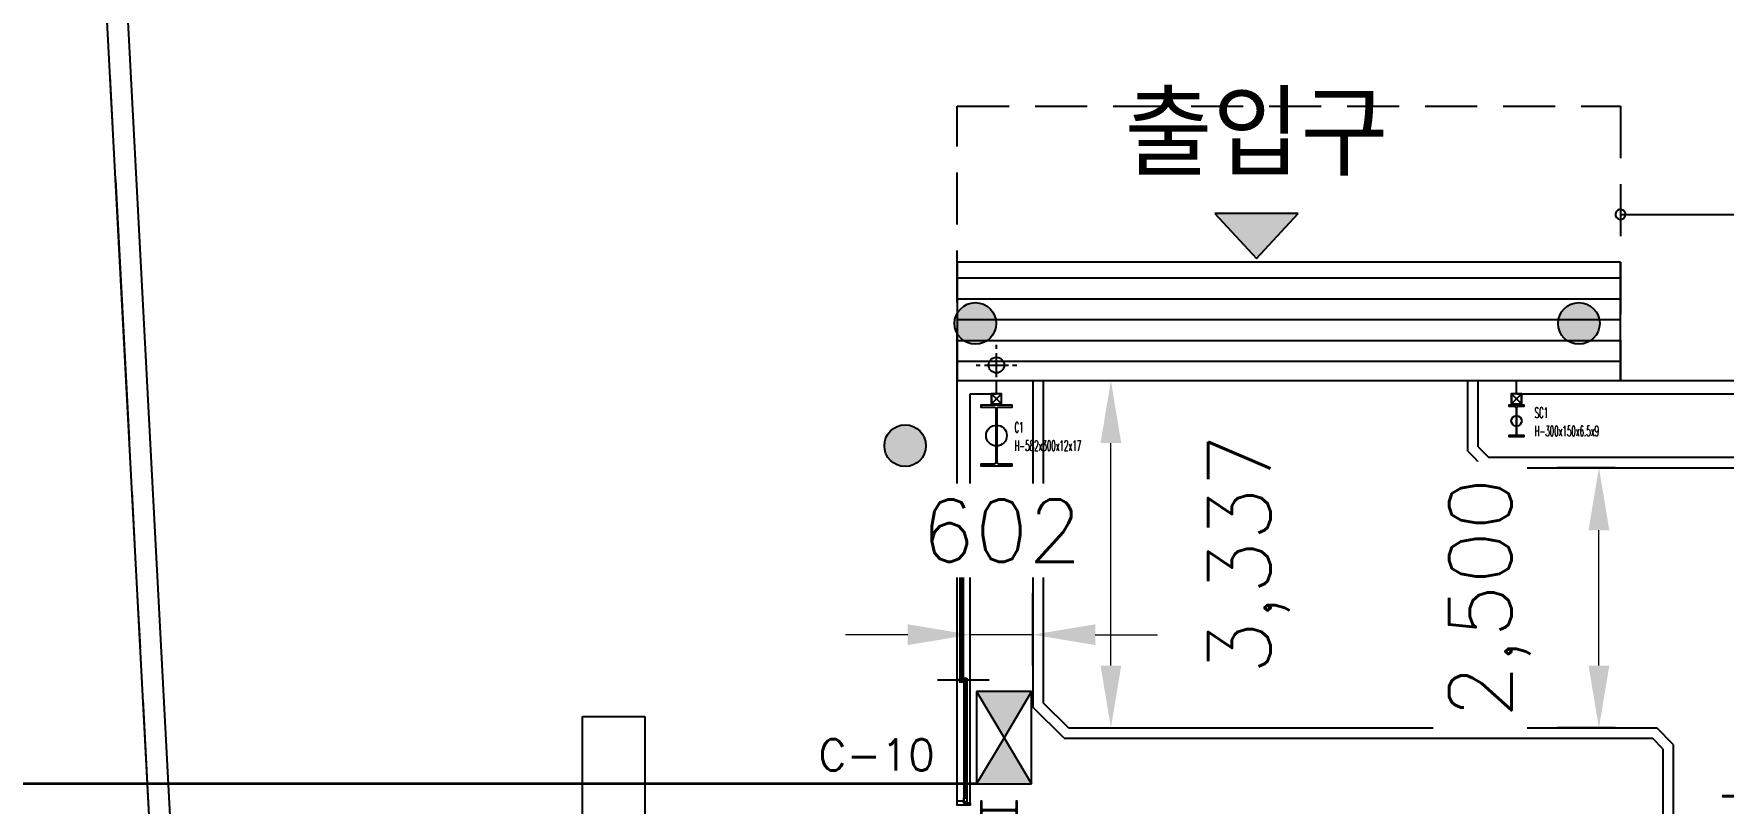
# Model space of a CAD drawing. Header units: millimetres. Extents: x 10462777 to 22643323, y 453826 to 1389191.
# Drawn here: x 11216876 to 11233119, y 611766 to 619159 of the extents above; entities that cross this region are included whole.
import ezdxf
from ezdxf.enums import TextEntityAlignment as Align

# ---------------------------------------------------------------- set-up
doc = ezdxf.new("R2010")
doc.units = ezdxf.units.MM
doc.header["$LTSCALE"] = 200
doc.header["$MEASUREMENT"] = 0
doc.header["$PDMODE"] = 35
doc.header["$PDSIZE"] = -5
doc.linetypes.add('HIDDEN', pattern=[3.75, 2.5, -1.25])
doc.linetypes.add('PHANTOM', pattern=[2.5, 1.25, -0.25, 0.25, -0.25, 0.25, -0.25])
doc.layers.get('0').update_dxf_attribs({"linetype": 'CONTINUOUS'})
doc.layers.get('DEFPOINTS').update_dxf_attribs({"linetype": 'CONTINUOUS'})
doc.layers.add('AM_5', color=3, linetype='CONTINUOUS', lineweight=15)
doc.layers.add('AM_8', color=1, linetype='CONTINUOUS', lineweight=15)
for name, color, linetype in [('COL', 2, 'CONTINUOUS'), ('E1', 4, 'CONTINUOUS'), ('ext', 4, 'CONTINUOUS'), ('HAT', 5, 'CONTINUOUS'), ('HATCH', 8, 'CONTINUOUS'), ('lea', 7, 'CONTINUOUS'), ('panel', 4, 'CONTINUOUS'), ('PIPE', 4, 'CONTINUOUS'), ('RXSYMBOL', 7, 'CONTINUOUS'), ('SAD', 8, 'CONTINUOUS'), ('TEXT', 7, 'CONTINUOUS'), ('up', 7, 'HIDDEN'), ('win', 6, 'CONTINUOUS'), ('대지경계', 2, 'CONTINUOUS')]:
    doc.layers.add(name, color=color, linetype=linetype)
doc.layers.add('No_Print', color=153, linetype='CONTINUOUS', plot=False)
doc.styles.add('HYwulM', font='txt.shx ', dxfattribs={"bigfont": ' whgtxt.shx'})
doc.styles.add('HY울릉도L', font='txt.shx ', dxfattribs={"bigfont": ' whgtxt.shx'})
doc.styles.add('굴림', font='txt.shx ', dxfattribs={"bigfont": ' whgtxt.shx'})
doc.dimstyles.new('200$0', dxfattribs={"dimscale": 200, "dimtxt": 7, "dimasz": 1, "dimexe": 2, "dimexo": 2, "dimgap": 1, "dimtad": 1, "dimdec": 0, "dimdsep": 46, "dimlunit": 6, "dimtxsty": '굴림', "dimblk": 'DIMDOT', "dimcen": 1, "dimclrd": 4, "dimclre": 4, "dimclrt": 4, "dimadec": 0, "dimazin": 0, "dimtfac": 1, "dimtdec": 0, "dimtmove": 2, "dimatfit": 3, "dimldrblk": 'DIMDOT', "dimfxl": 1, "dimtolj": 1, "dimtzin": 0, "dimlwd": -1, "dimarcsym": 0})

# ---------------------------------------------------------------- blocks, each defined once
blk = doc.blocks.new('*D327')
at = {"layer": 'AM_5', "color": 4, "linetype": 'ByBlock', "lineweight": -2, "transparency": 16777216}
for p, q in [((11232079, 614989), (11231524, 614989)), ((11232079, 612489), (11231524, 612489))]:
    blk.add_line(p, q, dxfattribs=at)
at = {"layer": 'AM_5', "color": 4, "linetype": 'ByBlock', "transparency": 16777216}
blk.add_line((11231924, 613089), (11231924, 614389), dxfattribs=at)
at = {"layer": 'AM_5', "color": 4, "transparency": 16777216}
for points in [[(11231824, 614389), (11232024, 614389), (11231924, 614989)], [(11231824, 613089), (11232024, 613089), (11231924, 612489)]]:
    blk.add_solid(points, dxfattribs=at)
at = {"layer": 'DEFPOINTS', "color": 0, "transparency": 16777216}
for p in [(11231924, 614989), (11232479, 614989), (11232479, 612489)]:
    blk.add_point(p, dxfattribs=at)
at = {"layer": 'AM_5', "color": 4, "transparency": 16777216, "insert": (11230874, 613739), "char_height": 600, "attachment_point": 5, "rotation": 90, "style": '굴림', "bg_fill": 3, "box_fill_scale": 1.25, "bg_fill_color": 256, "bg_fill_true_color": 13158600, "bg_fill_transparency": 0}
blk.add_mtext('\\A1;2,500', dxfattribs=at)
blk = doc.blocks.new('DIMDOT')
at = {"color": 4}
blk.add_line((-2, 0), (2, 0), dxfattribs=at)
at = {"color": 7}
for radius in [0.5, 0.25]:
    blk.add_circle((0, 0), radius, dxfattribs=at)
blk = doc.blocks.new('*D328')
at = {"layer": 'AM_5', "color": 4, "linetype": 'ByBlock', "lineweight": -2, "transparency": 16777216}
for p, q in [((11232638, 611931), (11232638, 610492)), ((11235638, 611931), (11235638, 610492))]:
    blk.add_line(p, q, dxfattribs=at)
at = {"layer": 'AM_5', "color": 4, "linetype": 'ByBlock', "transparency": 16777216}
blk.add_line((11233238, 610892), (11235038, 610892), dxfattribs=at)
at = {"layer": 'AM_5', "color": 4, "transparency": 16777216}
for points in [[(11233238, 610992), (11233238, 610792), (11232638, 610892)], [(11235038, 610992), (11235038, 610792), (11235638, 610892)]]:
    blk.add_solid(points, dxfattribs=at)
at = {"layer": 'DEFPOINTS', "color": 0, "transparency": 16777216}
for p in [(11232638, 612331), (11235638, 612331), (11235638, 610892)]:
    blk.add_point(p, dxfattribs=at)
at = {"layer": 'AM_5', "color": 4, "transparency": 16777216, "insert": (11234138, 611442), "char_height": 600, "attachment_point": 5, "style": '굴림', "bg_fill": 3, "box_fill_scale": 1.25, "bg_fill_color": 256, "bg_fill_true_color": 13158600, "bg_fill_transparency": 0}
blk.add_mtext('\\A1;3,000', dxfattribs=at)
blk = doc.blocks.new('*D336')
at = {"layer": 'AM_5', "color": 4, "linetype": 'ByBlock', "lineweight": -2, "transparency": 16777216}
for p, q in [((11227223, 615826), (11227632, 615826)), ((11227223, 612489), (11227632, 612489))]:
    blk.add_line(p, q, dxfattribs=at)
at = {"layer": 'AM_5', "color": 4, "linetype": 'ByBlock', "transparency": 16777216}
blk.add_line((11227232, 613089), (11227232, 615226), dxfattribs=at)
at = {"layer": 'AM_5', "color": 4, "transparency": 16777216}
for points in [[(11227132, 615226), (11227332, 615226), (11227232, 615826)], [(11227132, 613089), (11227332, 613089), (11227232, 612489)]]:
    blk.add_solid(points, dxfattribs=at)
at = {"layer": 'DEFPOINTS', "color": 0, "transparency": 16777216}
for p in [(11226823, 615826), (11227232, 615826), (11226823, 612489)]:
    blk.add_point(p, dxfattribs=at)
at = {"layer": 'AM_5', "color": 4, "transparency": 16777216, "insert": (11228558, 614158), "char_height": 600, "attachment_point": 5, "rotation": 90, "style": '굴림', "bg_fill": 3, "box_fill_scale": 1.25, "bg_fill_color": 256, "bg_fill_true_color": 13158600, "bg_fill_transparency": 0}
blk.add_mtext('\\A1;3,337', dxfattribs=at)
blk = doc.blocks.new('*D337')
at = {"layer": 'AM_5', "color": 4, "linetype": 'ByBlock', "lineweight": -2, "transparency": 16777216}
for p, q in [((11225879, 613089), (11225879, 613785)), ((11226481, 613089), (11226481, 613785))]:
    blk.add_line(p, q, dxfattribs=at)
at = {"layer": 'AM_5', "color": 4, "linetype": 'ByBlock', "transparency": 16777216}
for p, q in [((11225279, 613385), (11224679, 613385)), ((11226481, 613385), (11225879, 613385)), ((11227081, 613385), (11227681, 613385))]:
    blk.add_line(p, q, dxfattribs=at)
at = {"layer": 'AM_5', "color": 4, "transparency": 16777216}
for points in [[(11225279, 613485), (11225279, 613285), (11225879, 613385)], [(11227081, 613485), (11227081, 613285), (11226481, 613385)]]:
    blk.add_solid(points, dxfattribs=at)
at = {"layer": 'DEFPOINTS', "color": 0, "transparency": 16777216}
for p in [(11225879, 613385), (11225879, 612689), (11226481, 612689)]:
    blk.add_point(p, dxfattribs=at)
at = {"layer": 'AM_5', "color": 4, "transparency": 16777216, "insert": (11226180, 614385), "char_height": 600, "attachment_point": 5, "style": '굴림', "bg_fill": 3, "box_fill_scale": 1.25, "bg_fill_color": 256, "bg_fill_true_color": 13158600, "bg_fill_transparency": 0}
blk.add_mtext('\\A1;602', dxfattribs=at)

msp = doc.modelspace()

# ---------------------------------------------------------------- hatches: boundary and pattern name
at = {"layer": 'AM_8', "ltscale": 10}
msp.add_hatch(color=0, dxfattribs=at).paths.add_polyline_path([(11225939.89194, 611952.9402), (11226470.03833, 611952.9402), (11226204.96513, 612395.42833), (11226059.18689, 612152.07991)])
at = {"layer": 'panel'}
msp.add_hatch(color=256, dxfattribs=at).paths.add_polyline_path([(11228631.32522, 617000.56222), (11228231.4096, 617432.62532), (11229031.24085, 617432.62532)])
at = {"layer": 'RXSYMBOL', "ltscale": 10}
h = msp.add_hatch(color=253, dxfattribs=at)
edge = h.paths.add_edge_path()
edge.add_arc((11225928.89015, 616375.66354), 200, -90, 270, ccw=False)
h = msp.add_hatch(color=253, dxfattribs=at)
edge = h.paths.add_edge_path()
edge.add_arc((11231731.32522, 616375.66354), 200, -90, 270, ccw=False)
h = msp.add_hatch(color=253, dxfattribs=at)
edge = h.paths.add_edge_path()
edge.add_arc((11225253.82522, 615200.88492), 200, 90, 450, ccw=False)

# ---------------------------------------------------------------- linework, layer by layer
at = {"ltscale": 10}
for p, q in [((11226481.32522, 615826.08104), (11226481.32522, 612689.38492)), ((11226581.32522, 615826.07757), (11226581.32522, 612730.80627)), ((11230662.42957, 615147.96356), (11230662.42957, 615825.93591)), ((11230762.42957, 615189.38492), (11230762.42957, 615825.93244)), ((11230662.42957, 615147.96356), (11230821.00821, 614989.38492)), ((11230762.42957, 615189.38492), (11230862.42957, 615089.38492)), ((11230821.00821, 614989.38492), (11235537.9431, 614989.38492)), ((11230862.42957, 615089.38492), (11235579.36446, 615089.38492)), ((11226781.32522, 612389.38492), (11226481.32522, 612689.38492)), ((11226822.74658, 612489.38492), (11226581.32522, 612730.80627)), ((11226204.96513, 612395.42833), (11225939.89194, 611952.9402)), ((11226204.96513, 612395.42833), (11226470.03833, 611952.9402)), ((11226781.32522, 612389.38492), (11232437.9431, 612389.38492)), ((11226822.74658, 612489.38492), (11232479.36446, 612489.38492)), ((11232537.9431, 612289.38492), (11232437.9431, 612389.38492)), ((11232637.9431, 612330.80627), (11232479.36446, 612489.38492)), ((11232537.9431, 612289.38492), (11232537.9431, 592048.38492)), ((11232637.9431, 612330.80627), (11232637.9431, 592006.96356)), ((11225939.89194, 611952.9402), (11226470.03833, 611952.9402))]:
    msp.add_line(p, q, dxfattribs=at)
at = {"color": 30, "lineweight": 35, "ltscale": 10}
msp.add_line((11225939.89194, 611952.9402), (11212248.01637, 611952.9402), dxfattribs=at)
at = {"layer": 'COL'}
for points in [[(11226125.32522, 615040.38492, -0.4142135624), (11226109.32522, 615024.38492), (11225981.32522, 615024.38492), (11225981.32522, 615007.38492), (11226281.32522, 615007.38492), (11226281.32522, 615024.38492), (11226153.32522, 615024.38492, -0.4142135624), (11226137.32522, 615040.38492), (11226137.32522, 615556.38492, -0.4142135624), (11226153.32522, 615572.38492), (11226281.32522, 615572.38492), (11226281.32522, 615589.38492), (11225981.32522, 615589.38492), (11225981.32522, 615572.38492), (11226109.32522, 615572.38492, -0.4142135624), (11226125.32522, 615556.38492)], [(11231128.07522, 615314.38492, -0.4142135624), (11231112.07522, 615298.38492), (11231056.32522, 615298.38492), (11231056.32522, 615289.38492), (11231206.32522, 615289.38492), (11231206.32522, 615298.38492), (11231150.57522, 615298.38492, -0.4142135624), (11231134.57522, 615314.38492), (11231134.57522, 615564.38492, -0.4142135624), (11231150.57522, 615580.38492), (11231206.32522, 615580.38492), (11231206.32522, 615589.38492), (11231056.32522, 615589.38492), (11231056.32522, 615580.38492), (11231112.07522, 615580.38492, -0.4142135624), (11231128.07522, 615564.38492)], [(11226008.32522, 611701.88492, -0.4142135624), (11225992.32522, 611717.88492), (11225992.32522, 611785.88492), (11225981.32522, 611785.88492), (11225981.32522, 611610.88492), (11225992.32522, 611610.88492), (11225992.32522, 611678.88492, -0.4142135624), (11226008.32522, 611694.88492), (11226304.32522, 611694.88492, -0.4142135624), (11226320.32522, 611678.88492), (11226320.32522, 611610.88492), (11226331.32522, 611610.88492), (11226331.32522, 611785.88492), (11226320.32522, 611785.88492), (11226320.32522, 611717.88492, -0.4142135624), (11226304.32522, 611701.88492)]]:
    msp.add_lwpolyline(points, format="xyb", close=True, dxfattribs=at)
at = {"layer": 'E1'}
for p, q in [((11228231.4096, 617432.62532), (11228631.32522, 617000.56222)), ((11229031.24085, 617432.62532), (11228231.4096, 617432.62532)), ((11228631.32522, 617000.56222), (11229031.24085, 617432.62532))]:
    msp.add_line(p, q, dxfattribs=at)
at = {"layer": 'ext', "color": 4}
for p, q in [((11217133.03039, 627740.48585), (11220722.95344, 559748.38492)), ((11217333.79638, 627731.25463), (11220922.67525, 559758.93005))]:
    msp.add_line(p, q, dxfattribs=at)
at = {"layer": 'HAT', "linetype": 'Continuous'}
for p, q in [((11232131.32522, 616809.16504), (11225753.82522, 616809.16504)), ((11232131.32522, 616609.16504), (11225753.82522, 616609.16504)), ((11232131.32522, 616409.16504), (11225753.82522, 616409.16504)), ((11232131.32522, 616209.16504), (11225753.82522, 616209.16504)), ((11232131.32522, 616009.16504), (11225753.82522, 616009.16504))]:
    msp.add_line(p, q, dxfattribs=at)
at = {"layer": 'HAT', "ltscale": 10}
for p, q in [((11222150.60065, 610798.38492), (11222150.60065, 612598.38492)), ((11222150.60065, 612598.38492), (11222750.60065, 612598.38492)), ((11222750.60065, 612598.38492), (11222750.60065, 610798.38492))]:
    msp.add_line(p, q, dxfattribs=at)
at = {"layer": 'HATCH'}
for p, q in [((11226131.32522, 616130.88492), (11226131.32522, 616170.88492)), ((11226131.32522, 615860.88492), (11226131.32522, 616090.88492)), ((11225936.32523, 615975.88492), (11225976.32523, 615975.88492)), ((11226016.32523, 615975.88492), (11226246.32522, 615975.88492)), ((11226286.32522, 615975.88492), (11226326.32522, 615975.88492)), ((11226131.32522, 615780.88492), (11226131.32522, 615820.88492))]:
    msp.add_line(p, q, dxfattribs=at)
msp.add_ellipse((11226131.32522, 615975.88492), major_axis=(-53.03301, 53.03301), ratio=1, start_param=-0.7853981634, end_param=5.4977871438, dxfattribs=at)
at = {"layer": 'lea'}
msp.add_line((11232131.32522, 617423.63492), (11233444.89555, 617423.63492), dxfattribs=at)
for start, end in [(60.358815352, 240.358815352), (240.358815352, 60.358815352)]:
    msp.add_arc((11232131.32522, 617423.63492), 48.21429, start, end, dxfattribs=at)
at = {"layer": 'No_Print'}
for centre, radius in [((11231131.32522, 615439.38492), 50), ((11226131.32522, 615298.38492), 100)]:
    msp.add_circle(centre, radius, dxfattribs=at)
at = {"layer": 'panel'}
for p, q in [((11225753.82522, 614148.38492), (11225753.82522, 615825.88492)), ((11225753.82522, 615825.88492), (11226131.32522, 615825.88492)), ((11226131.32522, 615700.88492), (11226131.32522, 615825.88492)), ((11231131.32522, 615825.88492), (11233631.32522, 615825.88492)), ((11231131.32522, 615700.88492), (11231131.32522, 615825.88492)), ((11225878.82522, 614148.38492), (11225878.82522, 615700.88492)), ((11225878.82522, 615700.88492), (11226131.32522, 615700.88492)), ((11231131.32522, 615700.88492), (11233631.32522, 615700.88492)), ((11225753.82522, 614148.38492), (11225878.82522, 614148.38492))]:
    msp.add_line(p, q, dxfattribs=at)
at = {"layer": 'PIPE'}
for p, q in [((11226083.62522, 615603.18492), (11226179.02522, 615698.58492)), ((11226179.02522, 615603.18492), (11226083.62522, 615698.58492)), ((11231083.62522, 615603.18492), (11231179.02522, 615698.58492)), ((11231179.02522, 615603.18492), (11231083.62522, 615698.58492))]:
    msp.add_line(p, q, dxfattribs=at)
for points in [[(11226181.32522, 615600.88492), (11226181.32522, 615700.88492), (11226081.32522, 615700.88492), (11226081.32522, 615600.88492)], [(11226179.02522, 615603.18492), (11226179.02522, 615698.58492), (11226083.62522, 615698.58492), (11226083.62522, 615603.18492)], [(11231181.32522, 615600.88492), (11231181.32522, 615700.88492), (11231081.32522, 615700.88492), (11231081.32522, 615600.88492)], [(11231179.02522, 615603.18492), (11231179.02522, 615698.58492), (11231083.62522, 615698.58492), (11231083.62522, 615603.18492)]]:
    msp.add_lwpolyline(points, close=True, dxfattribs=at)
at = {"layer": 'RXSYMBOL', "ltscale": 10}
for centre in [(11225928.89015, 616375.66354), (11231731.32522, 616375.66354), (11225253.82522, 615200.88492)]:
    msp.add_circle(centre, 200, dxfattribs=at)
at = {"layer": 'SAD', "ltscale": 10}
for p, q in [((11232131.32522, 616963.38492), (11225753.82522, 616963.6063)), ((11225753.82522, 616963.6063), (11225753.82522, 615826.1063)), ((11232131.32522, 615825.88492), (11232131.32522, 616963.38492)), ((11225753.82522, 615826.1063), (11232131.32522, 615825.88492))]:
    msp.add_line(p, q, dxfattribs=at)
at = {"layer": 'up'}
for p, q in [((11225753.82522, 615826.1063), (11225753.82522, 618463.6063)), ((11225753.82522, 618463.6063), (11232131.32522, 618463.38492)), ((11232131.32522, 618463.38492), (11232131.32522, 615825.88492))]:
    msp.add_line(p, q, dxfattribs=at)
at = {"layer": 'win'}
for p, q in [((11225753.82522, 611748.38492), (11225753.82522, 614148.38492)), ((11225878.82522, 611748.38492), (11225878.82522, 614148.38492)), ((11225780.82522, 614078.38492), (11225780.82522, 612968.38492)), ((11225791.82522, 614078.38492), (11225791.82522, 612968.38492)), ((11225799.82522, 614078.38492), (11225799.82522, 612968.38492)), ((11225810.82522, 614078.38492), (11225810.82522, 612968.38492)), ((11226062.10189, 612948.38492), (11225565.15245, 612948.38492)), ((11225816.82522, 612928.38492), (11225816.82522, 611778.38492)), ((11225827.82522, 612928.38492), (11225827.82522, 611818.38492)), ((11225835.82522, 612928.38492), (11225835.82522, 611818.38492)), ((11225846.82522, 612928.38492), (11225846.82522, 611818.38492))]:
    msp.add_line(p, q, dxfattribs=at)
for points in [[(11225828.82522, 614148.38492), (11225878.82522, 614148.38492), (11225878.82522, 614108.38492), (11225813.82522, 614108.38492), (11225813.82522, 614128.38492), (11225753.82522, 614128.38492), (11225753.82522, 614148.38492), (11225828.82522, 614148.38492)], [(11225848.82522, 611748.38492), (11225753.82522, 611748.38492), (11225753.82522, 611788.38492), (11225813.82522, 611788.38492), (11225813.82522, 611768.38492), (11225878.82522, 611768.38492), (11225878.82522, 611748.38492), (11225848.82522, 611748.38492)]]:
    msp.add_lwpolyline(points, dxfattribs=at)
for points in [[(11225780.82522, 614118.38492), (11225780.82522, 614078.38492), (11225810.82522, 614078.38492), (11225810.82522, 614118.38492)], [(11225810.82522, 612968.38492), (11225810.82522, 612928.38492), (11225780.82522, 612928.38492), (11225780.82522, 612968.38492)], [(11225846.82522, 612968.38492), (11225846.82522, 612928.38492), (11225816.82522, 612928.38492), (11225816.82522, 612968.38492)], [(11225846.82522, 611818.38492), (11225846.82522, 611778.38492), (11225816.82522, 611778.38492), (11225816.82522, 611818.38492)]]:
    msp.add_lwpolyline(points, close=True, dxfattribs=at)
at = {"layer": '대지경계', "linetype": 'PHANTOM', "ltscale": 10}
msp.add_line((11217133.03039, 627740.48585), (11220722.95344, 559748.38492), dxfattribs=at)

# ---------------------------------------------------------------- texts
at = {"layer": 'No_Print', "style": 'HYwulM', "width": 0.5}
for s, p in [('SC1', (11231305.16001, 615518.49421)), ('C1', (11226305.16001, 615377.49421)), ('H-300x150x6.5x9', (11231305.16001, 615342.48409)), ('H-582x300x12x17', (11226305.16001, 615201.48409))]:
    msp.add_text(s, height=100, dxfattribs=at).set_placement(p, align=Align.MIDDLE_LEFT)
at = {"layer": 'TEXT', "style": 'HY울릉도L'}
msp.add_text('출입구', height=800, dxfattribs=at).set_placement((11228631.32522, 618232.62532), align=Align.MIDDLE)
at = {"layer": 'TEXT', "color": 7, "style": 'HY울릉도L'}
msp.add_text('C-10', height=300, dxfattribs=at).set_placement((11225538.42861, 612080.54932), align=Align.RIGHT)

# ---------------------------------------------------------------- next in the draw order: dimensions: what is measured, and where the dimension line sits
at = {"layer": 'AM_5'}
dim = msp.add_linear_dim(base=(11227231.60383, 615826.06919), p1=(11226822.74658, 612489.38492), p2=(11226822.74658, 615826.06919), angle=90, dimstyle='200$0', override={"dimtxt": 3, "dimasz": 3, "dimsah": 1, "dimfxl": 2, "dimtfill": 1, "dimarcsym": 1}, dxfattribs=at)
dim.commit()
dim.dimension.update_dxf_attribs({"geometry": '*D336', "text_midpoint": (11228558.41095, 614157.72706), "dimtype": 161})
for p1, p2, distance, picture, middle in [((11232479.36446, 612489.38492), (11232479.36446, 614989.38492), 555.23248, '*D327', (11230874.13198, 613739.38492)), ((11232637.9431, 612330.80627), (11235637.9431, 612330.80627), -1438.50291, '*D328', (11234137.9431, 611442.30337))]:
    dim = msp.add_aligned_dim(p1=p1, p2=p2, distance=distance, dimstyle='200$0', override={"dimtxt": 3, "dimasz": 3, "dimsah": 1, "dimfxl": 2, "dimtfill": 1, "dimarcsym": 1}, dxfattribs=at)
    dim.commit()
    dim.dimension.update_dxf_attribs({"geometry": picture, "text_midpoint": middle})

# ---------------------------------------------------------------- next in the draw order: dimensions: what is measured, and where the dimension line sits
dim = msp.add_aligned_dim(p1=(11226481.3252249304, 612689.384916986), p2=(11225878.8252249304, 612689.384916986), distance=-695.1697694579, dimstyle='200$0', override={"dimtxt": 3, "dimasz": 3, "dimsah": 1, "dimfxl": 2, "dimtfill": 1, "dimarcsym": 1}, dxfattribs=at)
dim.commit()
dim.dimension.update_dxf_attribs({"geometry": '*D337', "text_midpoint": (11226180.0752249304, 614384.5546864439)})

# ---------------------------------------------------------------- next in the draw order: hatches: boundary and pattern name
at = {"layer": 'AM_8', "ltscale": 10}
msp.add_hatch(color=0, dxfattribs=at).paths.add_polyline_path([(11226204.96513, 612395.42833), (11226204.96513, 612395.42833), (11226204.96513, 612395.42833), (11226470.03833, 612837.91646), (11225939.89194, 612837.91646)])

# ---------------------------------------------------------------- next in the draw order: linework, layer by layer
at = {"ltscale": 10}
for p, q in [((11225939.89194, 612837.91646), (11226204.96513, 612395.42833)), ((11225939.89194, 612837.91646), (11225939.89194, 611952.9402)), ((11226470.03833, 612837.91646), (11225939.89194, 612837.91646)), ((11226470.03833, 612837.91646), (11226204.96513, 612395.42833)), ((11226470.03833, 611952.9402), (11226470.03833, 612837.91646))]:
    msp.add_line(p, q, dxfattribs=at)

doc.saveas('drawing.dxf')
